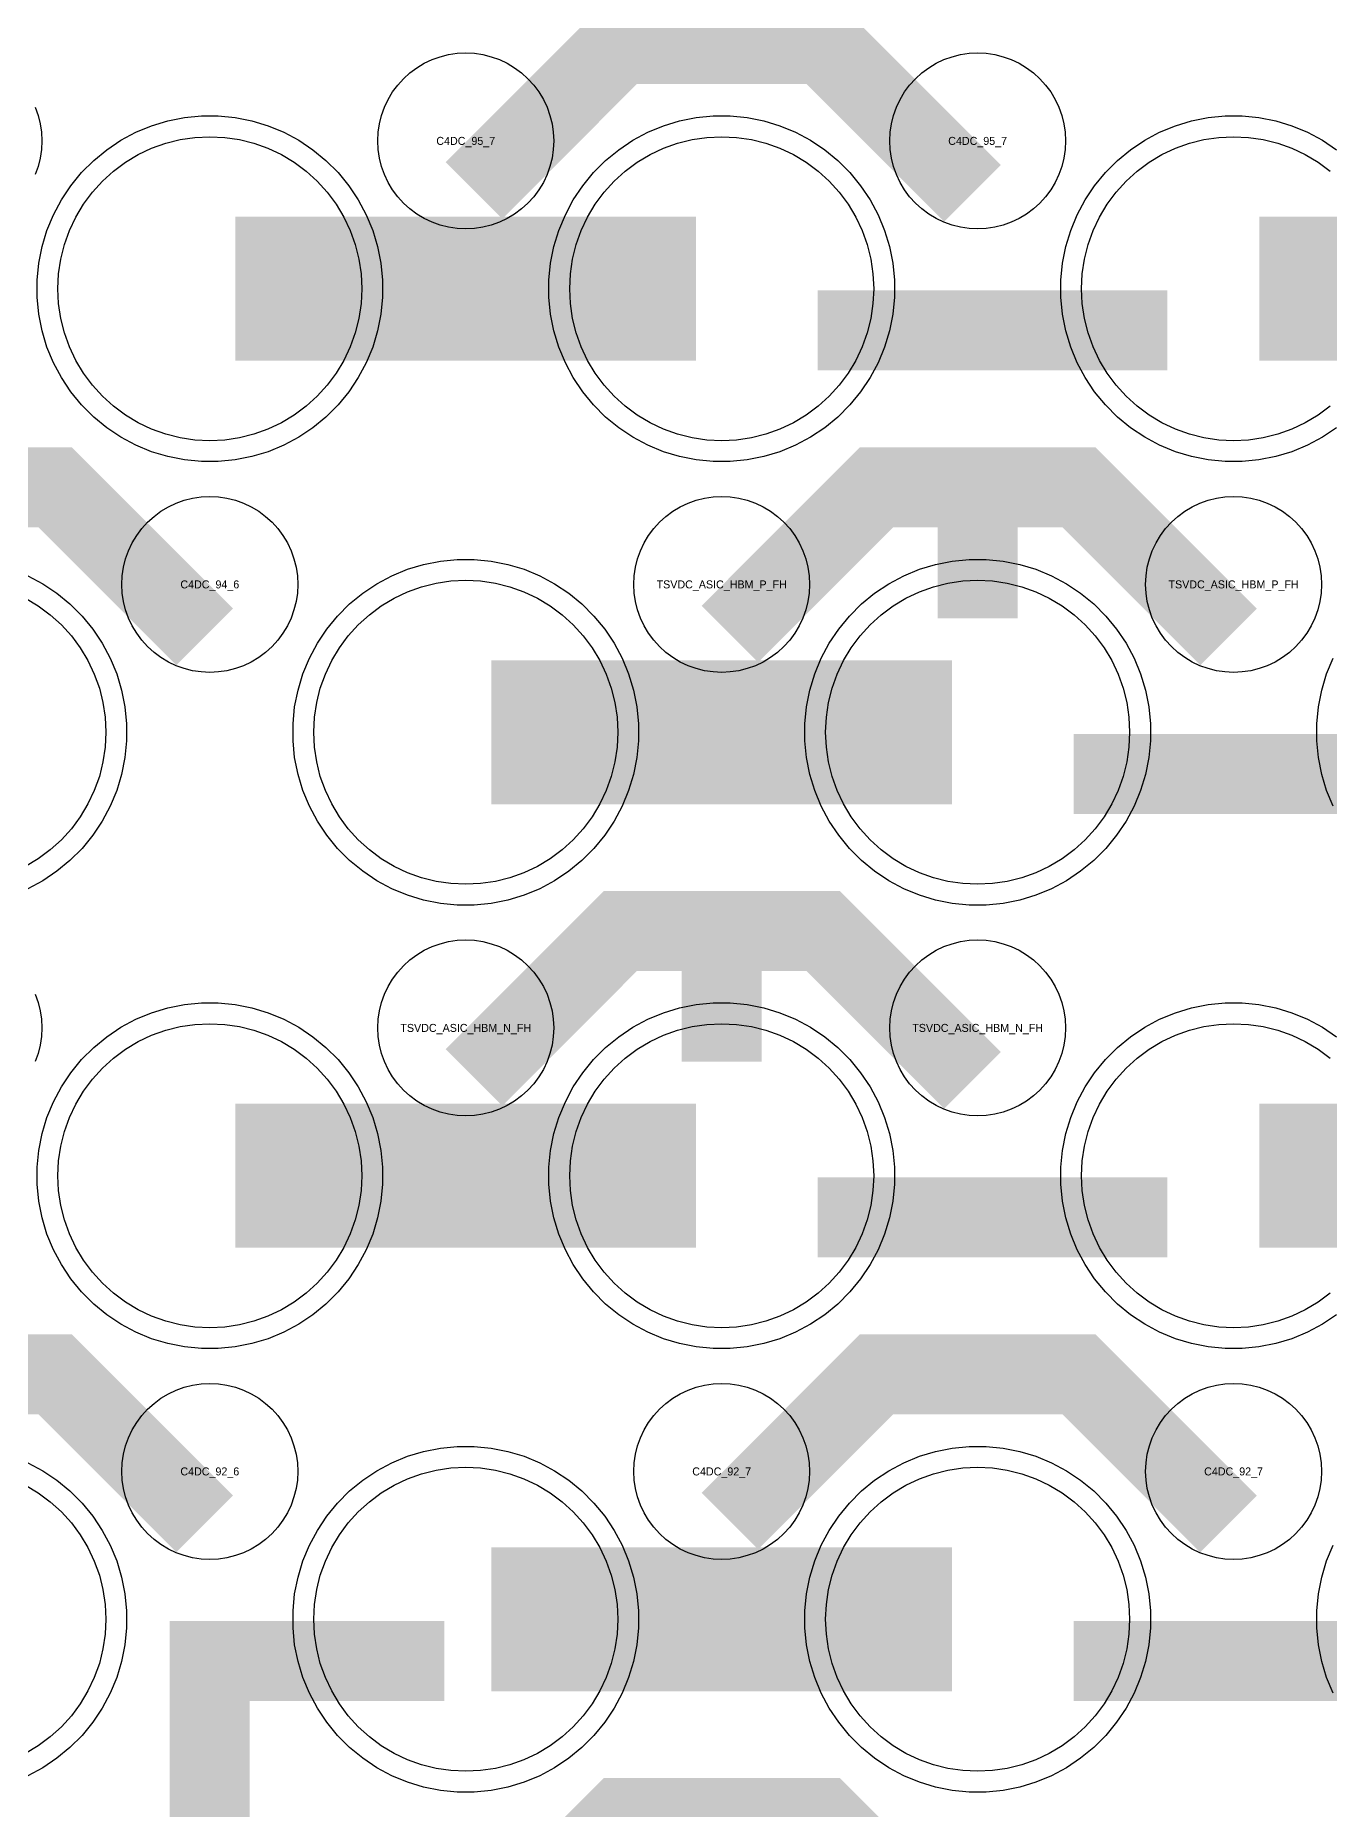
# Model space of a CAD drawing. Extents: x -11880 to 11880, y -14992 to 14992.
# Drawn here: x -9894 to -9490, y -2151 to -1597 of the extents above; entities that cross this region are included whole.
import ezdxf
from ezdxf.enums import TextEntityAlignment as Align

# ---------------------------------------------------------------- set-up
doc = ezdxf.new("R2010")
doc.units = 0
doc.header["$MEASUREMENT"] = 0
for name, color, linetype in [('GDS_775_DT_237', 138, 'CONTINUOUS'), ('RDL1_FS', 34, 'CONTINUOUS'), ('RDL_BS', 160, 'CONTINUOUS')]:
    doc.layers.add(name, color=color, linetype=linetype)

msp = doc.modelspace()

# ---------------------------------------------------------------- linework, layer by layer
at = {"layer": 'RDL1_FS'}
for points in [[(-9840, -1723.489), (-9844.657, -1723.26), (-9849.268, -1722.576), (-9853.791, -1721.444), (-9858.181, -1719.872), (-9862.395, -1717.88), (-9866.395, -1715.482), (-9870.14, -1712.704), (-9873.594, -1709.574), (-9876.724, -1706.12), (-9879.502, -1702.375), (-9881.9, -1698.375), (-9883.892, -1694.161), (-9885.464, -1689.771), (-9886.596, -1685.248), (-9887.28, -1680.637), (-9887.509, -1675.98), (-9887.28, -1671.323), (-9886.596, -1666.712), (-9885.464, -1662.189), (-9883.892, -1657.799), (-9881.9, -1653.585), (-9879.502, -1649.585), (-9876.724, -1645.84), (-9873.594, -1642.386), (-9870.14, -1639.256), (-9866.395, -1636.478), (-9862.395, -1634.08), (-9858.181, -1632.088), (-9853.791, -1630.516), (-9849.268, -1629.384), (-9844.657, -1628.7), (-9840, -1628.471), (-9835.343, -1628.7), (-9830.732, -1629.384), (-9826.209, -1630.516), (-9821.819, -1632.088), (-9817.605, -1634.08), (-9813.605, -1636.478), (-9809.86, -1639.256), (-9806.406, -1642.386), (-9803.276, -1645.84), (-9800.498, -1649.585), (-9798.1, -1653.585), (-9796.108, -1657.799), (-9794.536, -1662.189), (-9793.404, -1666.712), (-9792.72, -1671.323), (-9792.491, -1675.98), (-9792.72, -1680.637), (-9793.404, -1685.248), (-9794.536, -1689.771), (-9796.108, -1694.161), (-9798.1, -1698.375), (-9800.498, -1702.375), (-9803.276, -1706.12), (-9806.406, -1709.574), (-9809.86, -1712.704), (-9813.605, -1715.482), (-9817.605, -1717.88), (-9821.819, -1719.872), (-9826.209, -1721.444), (-9830.732, -1722.576), (-9835.343, -1723.26)], [(-9680, -1723.489), (-9684.657, -1723.26), (-9689.268, -1722.576), (-9693.791, -1721.444), (-9698.181, -1719.872), (-9702.395, -1717.88), (-9706.395, -1715.482), (-9710.14, -1712.704), (-9713.594, -1709.574), (-9716.724, -1706.12), (-9719.502, -1702.375), (-9721.9, -1698.375), (-9723.892, -1694.161), (-9725.464, -1689.771), (-9726.596, -1685.248), (-9727.28, -1680.637), (-9727.509, -1675.98), (-9727.28, -1671.323), (-9726.596, -1666.712), (-9725.464, -1662.189), (-9723.892, -1657.799), (-9721.9, -1653.585), (-9719.502, -1649.585), (-9716.724, -1645.84), (-9713.594, -1642.386), (-9710.14, -1639.256), (-9706.395, -1636.478), (-9702.395, -1634.08), (-9698.181, -1632.088), (-9693.791, -1630.516), (-9689.268, -1629.384), (-9684.657, -1628.7), (-9680, -1628.471), (-9675.343, -1628.7), (-9670.732, -1629.384), (-9666.209, -1630.516), (-9661.819, -1632.088), (-9657.605, -1634.08), (-9653.605, -1636.478), (-9649.86, -1639.256), (-9646.406, -1642.386), (-9643.276, -1645.84), (-9640.498, -1649.585), (-9638.1, -1653.585), (-9636.108, -1657.799), (-9634.536, -1662.189), (-9633.404, -1666.712), (-9632.72, -1671.323), (-9632.491, -1675.98), (-9632.72, -1680.637), (-9633.404, -1685.248), (-9634.536, -1689.771), (-9636.108, -1694.161), (-9638.1, -1698.375), (-9640.498, -1702.375), (-9643.276, -1706.12), (-9646.406, -1709.574), (-9649.86, -1712.704), (-9653.605, -1715.482), (-9657.605, -1717.88), (-9661.819, -1719.872), (-9666.209, -1721.444), (-9670.732, -1722.576), (-9675.343, -1723.26)], [(-9840, -2000.614), (-9844.657, -2000.385), (-9849.268, -1999.701), (-9853.791, -1998.569), (-9858.181, -1996.997), (-9862.395, -1995.005), (-9866.395, -1992.607), (-9870.14, -1989.829), (-9873.594, -1986.699), (-9876.724, -1983.245), (-9879.502, -1979.5), (-9881.9, -1975.5), (-9883.892, -1971.286), (-9885.464, -1966.896), (-9886.596, -1962.373), (-9887.28, -1957.762), (-9887.509, -1953.105), (-9887.28, -1948.448), (-9886.596, -1943.837), (-9885.464, -1939.314), (-9883.892, -1934.924), (-9881.9, -1930.71), (-9879.502, -1926.71), (-9876.724, -1922.965), (-9873.594, -1919.511), (-9870.14, -1916.381), (-9866.395, -1913.603), (-9862.395, -1911.205), (-9858.181, -1909.213), (-9853.791, -1907.641), (-9849.268, -1906.509), (-9844.657, -1905.825), (-9840, -1905.596), (-9835.343, -1905.825), (-9830.732, -1906.509), (-9826.209, -1907.641), (-9821.819, -1909.213), (-9817.605, -1911.205), (-9813.605, -1913.603), (-9809.86, -1916.381), (-9806.406, -1919.511), (-9803.276, -1922.965), (-9800.498, -1926.71), (-9798.1, -1930.71), (-9796.108, -1934.924), (-9794.536, -1939.314), (-9793.404, -1943.837), (-9792.72, -1948.448), (-9792.491, -1953.105), (-9792.72, -1957.762), (-9793.404, -1962.373), (-9794.536, -1966.896), (-9796.108, -1971.286), (-9798.1, -1975.5), (-9800.498, -1979.5), (-9803.276, -1983.245), (-9806.406, -1986.699), (-9809.86, -1989.829), (-9813.605, -1992.607), (-9817.605, -1995.005), (-9821.819, -1996.997), (-9826.209, -1998.569), (-9830.732, -1999.701), (-9835.343, -2000.385)], [(-9680, -2000.614), (-9684.657, -2000.385), (-9689.268, -1999.701), (-9693.791, -1998.569), (-9698.181, -1996.997), (-9702.395, -1995.005), (-9706.395, -1992.607), (-9710.14, -1989.829), (-9713.594, -1986.699), (-9716.724, -1983.245), (-9719.502, -1979.5), (-9721.9, -1975.5), (-9723.892, -1971.286), (-9725.464, -1966.896), (-9726.596, -1962.373), (-9727.28, -1957.762), (-9727.509, -1953.105), (-9727.28, -1948.448), (-9726.596, -1943.837), (-9725.464, -1939.314), (-9723.892, -1934.924), (-9721.9, -1930.71), (-9719.502, -1926.71), (-9716.724, -1922.965), (-9713.594, -1919.511), (-9710.14, -1916.381), (-9706.395, -1913.603), (-9702.395, -1911.205), (-9698.181, -1909.213), (-9693.791, -1907.641), (-9689.268, -1906.509), (-9684.657, -1905.825), (-9680, -1905.596), (-9675.343, -1905.825), (-9670.732, -1906.509), (-9666.209, -1907.641), (-9661.819, -1909.213), (-9657.605, -1911.205), (-9653.605, -1913.603), (-9649.86, -1916.381), (-9646.406, -1919.511), (-9643.276, -1922.965), (-9640.498, -1926.71), (-9638.1, -1930.71), (-9636.108, -1934.924), (-9634.536, -1939.314), (-9633.404, -1943.837), (-9632.72, -1948.448), (-9632.491, -1953.105), (-9632.72, -1957.762), (-9633.404, -1962.373), (-9634.536, -1966.896), (-9636.108, -1971.286), (-9638.1, -1975.5), (-9640.498, -1979.5), (-9643.276, -1983.245), (-9646.406, -1986.699), (-9649.86, -1989.829), (-9653.605, -1992.607), (-9657.605, -1995.005), (-9661.819, -1996.997), (-9666.209, -1998.569), (-9670.732, -1999.701), (-9675.343, -2000.385)], [(-9760, -2139.179), (-9764.657, -2138.95), (-9769.268, -2138.266), (-9773.791, -2137.134), (-9778.181, -2135.562), (-9782.395, -2133.57), (-9786.395, -2131.172), (-9790.14, -2128.394), (-9793.594, -2125.264), (-9796.724, -2121.81), (-9799.502, -2118.065), (-9801.9, -2114.065), (-9803.892, -2109.851), (-9805.464, -2105.461), (-9806.596, -2100.938), (-9807.28, -2096.327), (-9807.509, -2091.67), (-9807.28, -2087.013), (-9806.596, -2082.402), (-9805.464, -2077.879), (-9803.892, -2073.489), (-9801.9, -2069.275), (-9799.502, -2065.275), (-9796.724, -2061.53), (-9793.594, -2058.076), (-9790.14, -2054.946), (-9786.395, -2052.168), (-9782.395, -2049.77), (-9778.181, -2047.778), (-9773.791, -2046.206), (-9769.268, -2045.074), (-9764.657, -2044.39), (-9760, -2044.161), (-9755.343, -2044.39), (-9750.732, -2045.074), (-9746.209, -2046.206), (-9741.819, -2047.778), (-9737.605, -2049.77), (-9733.605, -2052.168), (-9729.86, -2054.946), (-9726.406, -2058.076), (-9723.276, -2061.53), (-9720.498, -2065.275), (-9718.1, -2069.275), (-9716.108, -2073.489), (-9714.536, -2077.879), (-9713.404, -2082.402), (-9712.72, -2087.013), (-9712.491, -2091.67), (-9712.72, -2096.327), (-9713.404, -2100.938), (-9714.536, -2105.461), (-9716.108, -2109.851), (-9718.1, -2114.065), (-9720.498, -2118.065), (-9723.276, -2121.81), (-9726.406, -2125.264), (-9729.86, -2128.394), (-9733.605, -2131.172), (-9737.605, -2133.57), (-9741.819, -2135.562), (-9746.209, -2137.134), (-9750.732, -2138.266), (-9755.343, -2138.95)], [(-9600, -2139.179), (-9604.657, -2138.95), (-9609.268, -2138.266), (-9613.791, -2137.134), (-9618.181, -2135.562), (-9622.395, -2133.57), (-9626.395, -2131.172), (-9630.14, -2128.394), (-9633.594, -2125.264), (-9636.724, -2121.81), (-9639.502, -2118.065), (-9641.9, -2114.065), (-9643.892, -2109.851), (-9645.464, -2105.461), (-9646.596, -2100.938), (-9647.28, -2096.327), (-9647.509, -2091.67), (-9647.28, -2087.013), (-9646.596, -2082.402), (-9645.464, -2077.879), (-9643.892, -2073.489), (-9641.9, -2069.275), (-9639.502, -2065.275), (-9636.724, -2061.53), (-9633.594, -2058.076), (-9630.14, -2054.946), (-9626.395, -2052.168), (-9622.395, -2049.77), (-9618.181, -2047.778), (-9613.791, -2046.206), (-9609.268, -2045.074), (-9604.657, -2044.39), (-9600, -2044.161), (-9595.343, -2044.39), (-9590.732, -2045.074), (-9586.209, -2046.206), (-9581.819, -2047.778), (-9577.605, -2049.77), (-9573.605, -2052.168), (-9569.86, -2054.946), (-9566.406, -2058.076), (-9563.276, -2061.53), (-9560.498, -2065.275), (-9558.1, -2069.275), (-9556.108, -2073.489), (-9554.536, -2077.879), (-9553.404, -2082.402), (-9552.72, -2087.013), (-9552.491, -2091.67), (-9552.72, -2096.327), (-9553.404, -2100.938), (-9554.536, -2105.461), (-9556.108, -2109.851), (-9558.1, -2114.065), (-9560.498, -2118.065), (-9563.276, -2121.81), (-9566.406, -2125.264), (-9569.86, -2128.394), (-9573.605, -2131.172), (-9577.605, -2133.57), (-9581.819, -2135.562), (-9586.209, -2137.134), (-9590.732, -2138.266), (-9595.343, -2138.95)]]:
    msp.add_lwpolyline(points, close=True, dxfattribs=at)
for points in [[(-9489.86, -1712.704), (-9493.605, -1715.482), (-9497.605, -1717.88), (-9501.819, -1719.872), (-9506.209, -1721.444), (-9510.732, -1722.576), (-9515.343, -1723.26), (-9520, -1723.489), (-9524.657, -1723.26), (-9529.268, -1722.576), (-9533.791, -1721.444), (-9538.181, -1719.872), (-9542.395, -1717.88), (-9546.395, -1715.482), (-9550.14, -1712.704), (-9553.594, -1709.574), (-9556.724, -1706.12), (-9559.502, -1702.375), (-9561.9, -1698.375), (-9563.892, -1694.161), (-9565.464, -1689.771), (-9566.596, -1685.248), (-9567.28, -1680.637), (-9567.509, -1675.98), (-9567.28, -1671.323), (-9566.596, -1666.712), (-9565.464, -1662.189), (-9563.892, -1657.799), (-9561.9, -1653.585), (-9559.502, -1649.585), (-9556.724, -1645.84), (-9553.594, -1642.386), (-9550.14, -1639.256), (-9546.395, -1636.478), (-9542.395, -1634.08), (-9538.181, -1632.088), (-9533.791, -1630.516), (-9529.268, -1629.384), (-9524.657, -1628.7), (-9520, -1628.471), (-9515.343, -1628.7), (-9510.732, -1629.384), (-9506.209, -1630.516), (-9501.819, -1632.088), (-9497.605, -1634.08), (-9493.605, -1636.478), (-9489.86, -1639.256)], [(-9897.605, -1772.64), (-9893.605, -1775.038), (-9889.86, -1777.816), (-9886.406, -1780.946), (-9883.276, -1784.4), (-9880.498, -1788.145), (-9878.1, -1792.145), (-9876.108, -1796.359), (-9874.536, -1800.749), (-9873.404, -1805.272), (-9872.72, -1809.883), (-9872.491, -1814.54), (-9872.72, -1819.197), (-9873.404, -1823.808), (-9874.536, -1828.331), (-9876.108, -1832.721), (-9878.1, -1836.935), (-9880.498, -1840.935), (-9883.276, -1844.68), (-9886.406, -1848.134), (-9889.86, -1851.264), (-9893.605, -1854.042), (-9897.605, -1856.44)], [(-9489.86, -1989.829), (-9493.605, -1992.607), (-9497.605, -1995.005), (-9501.819, -1996.997), (-9506.209, -1998.569), (-9510.732, -1999.701), (-9515.343, -2000.385), (-9520, -2000.614), (-9524.657, -2000.385), (-9529.268, -1999.701), (-9533.791, -1998.569), (-9538.181, -1996.997), (-9542.395, -1995.005), (-9546.395, -1992.607), (-9550.14, -1989.829), (-9553.594, -1986.699), (-9556.724, -1983.245), (-9559.502, -1979.5), (-9561.9, -1975.5), (-9563.892, -1971.286), (-9565.464, -1966.896), (-9566.596, -1962.373), (-9567.28, -1957.762), (-9567.509, -1953.105), (-9567.28, -1948.448), (-9566.596, -1943.837), (-9565.464, -1939.314), (-9563.892, -1934.924), (-9561.9, -1930.71), (-9559.502, -1926.71), (-9556.724, -1922.965), (-9553.594, -1919.511), (-9550.14, -1916.381), (-9546.395, -1913.603), (-9542.395, -1911.205), (-9538.181, -1909.213), (-9533.791, -1907.641), (-9529.268, -1906.509), (-9524.657, -1905.825), (-9520, -1905.596), (-9515.343, -1905.825), (-9510.732, -1906.509), (-9506.209, -1907.641), (-9501.819, -1909.213), (-9497.605, -1911.205), (-9493.605, -1913.603), (-9489.86, -1916.381)], [(-9897.605, -2049.77), (-9893.605, -2052.168), (-9889.86, -2054.946), (-9886.406, -2058.076), (-9883.276, -2061.53), (-9880.498, -2065.275), (-9878.1, -2069.275), (-9876.108, -2073.489), (-9874.536, -2077.879), (-9873.404, -2082.402), (-9872.72, -2087.013), (-9872.491, -2091.67), (-9872.72, -2096.327), (-9873.404, -2100.938), (-9874.536, -2105.461), (-9876.108, -2109.851), (-9878.1, -2114.065), (-9880.498, -2118.065), (-9883.276, -2121.81), (-9886.406, -2125.264), (-9889.86, -2128.394), (-9893.605, -2131.172), (-9897.605, -2133.57)]]:
    msp.add_lwpolyline(points, dxfattribs=at)
for points in [[(-9831.998, -1675.98, 45, 45, 0), (-9759.998, -1675.98, 45, 45, 0)], [(-9759.998, -1675.98, 45, 45, 0), (-9687.998, -1675.98, 45, 45, 0)], [(-9511.998, -1675.98, 45, 45, 0), (-9439.998, -1675.98, 45, 45, 0)], [(-9831.998, -1953.105, 45, 45, 0), (-9759.998, -1953.105, 45, 45, 0)], [(-9759.998, -1953.105, 45, 45, 0), (-9687.998, -1953.105, 45, 45, 0)], [(-9511.998, -1953.105, 45, 45, 0), (-9439.998, -1953.105, 45, 45, 0)], [(-9751.998, -2091.67, 45, 45, 0), (-9679.998, -2091.67, 45, 45, 0)], [(-9679.998, -2091.67, 45, 45, 0), (-9607.998, -2091.67, 45, 45, 0)]]:
    msp.add_lwpolyline(points, format="xyseb", dxfattribs=at)
at = {"layer": 'RDL1_FS', "color": 11, "true_color": 0xf27172}
for points in [[(-9760, -1862.049), (-9764.657, -1861.82), (-9769.268, -1861.136), (-9773.791, -1860.004), (-9778.181, -1858.432), (-9782.395, -1856.44), (-9786.395, -1854.042), (-9790.14, -1851.264), (-9793.594, -1848.134), (-9796.724, -1844.68), (-9799.502, -1840.935), (-9801.9, -1836.935), (-9803.892, -1832.721), (-9805.464, -1828.331), (-9806.596, -1823.808), (-9807.28, -1819.197), (-9807.509, -1814.54), (-9807.28, -1809.883), (-9806.596, -1805.272), (-9805.464, -1800.749), (-9803.892, -1796.359), (-9801.9, -1792.145), (-9799.502, -1788.145), (-9796.724, -1784.4), (-9793.594, -1780.946), (-9790.14, -1777.816), (-9786.395, -1775.038), (-9782.395, -1772.64), (-9778.181, -1770.648), (-9773.791, -1769.076), (-9769.268, -1767.944), (-9764.657, -1767.26), (-9760, -1767.031), (-9755.343, -1767.26), (-9750.732, -1767.944), (-9746.209, -1769.076), (-9741.819, -1770.648), (-9737.605, -1772.64), (-9733.605, -1775.038), (-9729.86, -1777.816), (-9726.406, -1780.946), (-9723.276, -1784.4), (-9720.498, -1788.145), (-9718.1, -1792.145), (-9716.108, -1796.359), (-9714.536, -1800.749), (-9713.404, -1805.272), (-9712.72, -1809.883), (-9712.491, -1814.54), (-9712.72, -1819.197), (-9713.404, -1823.808), (-9714.536, -1828.331), (-9716.108, -1832.721), (-9718.1, -1836.935), (-9720.498, -1840.935), (-9723.276, -1844.68), (-9726.406, -1848.134), (-9729.86, -1851.264), (-9733.605, -1854.042), (-9737.605, -1856.44), (-9741.819, -1858.432), (-9746.209, -1860.004), (-9750.732, -1861.136), (-9755.343, -1861.82)], [(-9600, -1862.049), (-9604.657, -1861.82), (-9609.268, -1861.136), (-9613.791, -1860.004), (-9618.181, -1858.432), (-9622.395, -1856.44), (-9626.395, -1854.042), (-9630.14, -1851.264), (-9633.594, -1848.134), (-9636.724, -1844.68), (-9639.502, -1840.935), (-9641.9, -1836.935), (-9643.892, -1832.721), (-9645.464, -1828.331), (-9646.596, -1823.808), (-9647.28, -1819.197), (-9647.509, -1814.54), (-9647.28, -1809.883), (-9646.596, -1805.272), (-9645.464, -1800.749), (-9643.892, -1796.359), (-9641.9, -1792.145), (-9639.502, -1788.145), (-9636.724, -1784.4), (-9633.594, -1780.946), (-9630.14, -1777.816), (-9626.395, -1775.038), (-9622.395, -1772.64), (-9618.181, -1770.648), (-9613.791, -1769.076), (-9609.268, -1767.944), (-9604.657, -1767.26), (-9600, -1767.031), (-9595.343, -1767.26), (-9590.732, -1767.944), (-9586.209, -1769.076), (-9581.819, -1770.648), (-9577.605, -1772.64), (-9573.605, -1775.038), (-9569.86, -1777.816), (-9566.406, -1780.946), (-9563.276, -1784.4), (-9560.498, -1788.145), (-9558.1, -1792.145), (-9556.108, -1796.359), (-9554.536, -1800.749), (-9553.404, -1805.272), (-9552.72, -1809.883), (-9552.491, -1814.54), (-9552.72, -1819.197), (-9553.404, -1823.808), (-9554.536, -1828.331), (-9556.108, -1832.721), (-9558.1, -1836.935), (-9560.498, -1840.935), (-9563.276, -1844.68), (-9566.406, -1848.134), (-9569.86, -1851.264), (-9573.605, -1854.042), (-9577.605, -1856.44), (-9581.819, -1858.432), (-9586.209, -1860.004), (-9590.732, -1861.136), (-9595.343, -1861.82)]]:
    msp.add_lwpolyline(points, close=True, dxfattribs=at)
for points in [[(-9751.998, -1814.54, 45, 45, 0), (-9679.998, -1814.54, 45, 45, 0)], [(-9679.998, -1814.54, 45, 45, 0), (-9607.998, -1814.54, 45, 45, 0)]]:
    msp.add_lwpolyline(points, format="xyseb", dxfattribs=at)
at = {"layer": 'RDL_BS'}
for points in [[(-9757.438, -1645.294, 25, 25, 0), (-9711.623, -1599.479, 25, 25, 0), (-9678.07, -1599.479, 25, 25, 0)], [(-9601.599, -1646.193, 25, 25, 0), (-9648.313, -1599.479, 25, 25, 0), (-9678.071, -1599.479, 25, 25, 0)], [(-9649.984, -1688.993, 25, 25, 0), (-9540.719, -1688.993, 25, 25, 0)], [(-9600, -1752, 25, 25, 0), (-9600, -1725.539, 25, 25, 0)], [(-9841.599, -1784.753, 25, 25, 0), (-9888.313, -1738.039, 25, 25, 0), (-9918.071, -1738.039, 25, 25, 0)], [(-9680, -1890.565, 25, 25, 0), (-9680, -1864.104, 25, 25, 0)], [(-9680, -1872.286, 25, 25, 0), (-9680, -1917.494, 25, 25, 0)], [(-9757.438, -1922.419, 25, 25, 0), (-9711.623, -1876.604, 25, 25, 0), (-9678.07, -1876.604, 25, 25, 0)], [(-9601.599, -1923.318, 25, 25, 0), (-9648.313, -1876.604, 25, 25, 0), (-9678.071, -1876.604, 25, 25, 0)], [(-9649.984, -1966.118, 25, 25, 0), (-9540.719, -1966.118, 25, 25, 0)], [(-9841.599, -2061.883, 25, 25, 0), (-9888.313, -2015.169, 25, 25, 0), (-9918.071, -2015.169, 25, 25, 0)], [(-9677.438, -2060.984, 25, 25, 0), (-9631.623, -2015.169, 25, 25, 0), (-9598.07, -2015.169, 25, 25, 0)], [(-9521.599, -2061.883, 25, 25, 0), (-9568.313, -2015.169, 25, 25, 0), (-9598.071, -2015.169, 25, 25, 0)], [(-9840, -2198.96, 25, 25, 0), (-9840, -2092.183, 25, 25, 0)], [(-9852.5, -2104.683, 25, 25, 0), (-9766.667, -2104.683, 25, 25, 0)], [(-9569.984, -2104.683, 25, 25, 0), (-9460.719, -2104.683, 25, 25, 0)], [(-9757.438, -2199.549, 25, 25, 0), (-9711.623, -2153.734, 25, 25, 0), (-9678.07, -2153.734, 25, 25, 0)], [(-9601.599, -2200.448, 25, 25, 0), (-9648.313, -2153.734, 25, 25, 0), (-9678.071, -2153.734, 25, 25, 0)]]:
    msp.add_lwpolyline(points, format="xyseb", dxfattribs=at)
for points in [[(-9760, -1657.286), (-9762.693, -1657.154), (-9765.365, -1656.758), (-9767.984, -1656.101), (-9770.519, -1655.194), (-9772.956, -1654.042), (-9775.28, -1652.649), (-9777.443, -1651.046), (-9779.442, -1649.234), (-9781.254, -1647.235), (-9782.857, -1645.072), (-9784.25, -1642.748), (-9785.402, -1640.311), (-9786.309, -1637.776), (-9786.966, -1635.157), (-9787.362, -1632.485), (-9787.494, -1629.792), (-9787.362, -1627.099), (-9786.966, -1624.427), (-9786.309, -1621.808), (-9785.402, -1619.273), (-9784.25, -1616.836), (-9782.857, -1614.512), (-9781.254, -1612.349), (-9779.442, -1610.35), (-9777.443, -1608.538), (-9775.28, -1606.935), (-9772.956, -1605.542), (-9770.519, -1604.39), (-9767.984, -1603.483), (-9765.365, -1602.826), (-9762.693, -1602.43), (-9760, -1602.298), (-9757.307, -1602.43), (-9754.635, -1602.826), (-9752.016, -1603.483), (-9749.481, -1604.39), (-9747.044, -1605.542), (-9744.72, -1606.935), (-9742.557, -1608.538), (-9740.558, -1610.35), (-9738.746, -1612.349), (-9737.143, -1614.512), (-9735.75, -1616.836), (-9734.598, -1619.273), (-9733.691, -1621.808), (-9733.034, -1624.427), (-9732.638, -1627.099), (-9732.506, -1629.792), (-9732.638, -1632.485), (-9733.034, -1635.157), (-9733.691, -1637.776), (-9734.598, -1640.311), (-9735.75, -1642.748), (-9737.143, -1645.072), (-9738.746, -1647.235), (-9740.558, -1649.234), (-9742.557, -1651.046), (-9744.72, -1652.649), (-9747.044, -1654.042), (-9749.481, -1655.194), (-9752.016, -1656.101), (-9754.635, -1656.758), (-9757.307, -1657.154)], [(-9600, -1657.286), (-9602.693, -1657.154), (-9605.365, -1656.758), (-9607.984, -1656.101), (-9610.519, -1655.194), (-9612.956, -1654.042), (-9615.28, -1652.649), (-9617.443, -1651.046), (-9619.442, -1649.234), (-9621.254, -1647.235), (-9622.857, -1645.072), (-9624.25, -1642.748), (-9625.402, -1640.311), (-9626.309, -1637.776), (-9626.966, -1635.157), (-9627.362, -1632.485), (-9627.494, -1629.792), (-9627.362, -1627.099), (-9626.966, -1624.427), (-9626.309, -1621.808), (-9625.402, -1619.273), (-9624.25, -1616.836), (-9622.857, -1614.512), (-9621.254, -1612.349), (-9619.442, -1610.35), (-9617.443, -1608.538), (-9615.28, -1606.935), (-9612.956, -1605.542), (-9610.519, -1604.39), (-9607.984, -1603.483), (-9605.365, -1602.826), (-9602.693, -1602.43), (-9600, -1602.298), (-9597.307, -1602.43), (-9594.635, -1602.826), (-9592.016, -1603.483), (-9589.481, -1604.39), (-9587.044, -1605.542), (-9584.72, -1606.935), (-9582.557, -1608.538), (-9580.558, -1610.35), (-9578.746, -1612.349), (-9577.143, -1614.512), (-9575.75, -1616.836), (-9574.598, -1619.273), (-9573.691, -1621.808), (-9573.034, -1624.427), (-9572.638, -1627.099), (-9572.506, -1629.792), (-9572.638, -1632.485), (-9573.034, -1635.157), (-9573.691, -1637.776), (-9574.598, -1640.311), (-9575.75, -1642.748), (-9577.143, -1645.072), (-9578.746, -1647.235), (-9580.558, -1649.234), (-9582.557, -1651.046), (-9584.72, -1652.649), (-9587.044, -1654.042), (-9589.481, -1655.194), (-9592.016, -1656.101), (-9594.635, -1656.758), (-9597.307, -1657.154)], [(-9842.644, -1729.98), (-9847.938, -1729.463), (-9853.165, -1728.417), (-9858.205, -1726.886), (-9863.115, -1724.855), (-9867.777, -1722.363), (-9872.191, -1719.416), (-9876.292, -1716.054), (-9880.074, -1712.272), (-9883.436, -1708.171), (-9886.383, -1703.757), (-9888.875, -1699.095), (-9890.906, -1694.185), (-9892.437, -1689.145), (-9893.483, -1683.918), (-9894, -1678.624), (-9894, -1673.336), (-9893.483, -1668.042), (-9892.437, -1662.815), (-9890.906, -1657.775), (-9888.875, -1652.865), (-9886.383, -1648.203), (-9883.436, -1643.789), (-9880.074, -1639.688), (-9876.292, -1635.906), (-9872.191, -1632.544), (-9867.777, -1629.597), (-9863.115, -1627.105), (-9858.205, -1625.074), (-9853.165, -1623.543), (-9847.938, -1622.497), (-9842.644, -1621.98), (-9837.356, -1621.98), (-9832.062, -1622.497), (-9826.835, -1623.543), (-9821.795, -1625.074), (-9816.885, -1627.105), (-9812.223, -1629.597), (-9807.809, -1632.544), (-9803.708, -1635.906), (-9799.926, -1639.688), (-9796.564, -1643.789), (-9793.617, -1648.203), (-9791.125, -1652.865), (-9789.094, -1657.775), (-9787.563, -1662.815), (-9786.517, -1668.042), (-9786, -1673.336), (-9786, -1678.624), (-9786.517, -1683.918), (-9787.563, -1689.145), (-9789.094, -1694.185), (-9791.125, -1699.095), (-9793.617, -1703.757), (-9796.564, -1708.171), (-9799.926, -1712.272), (-9803.708, -1716.054), (-9807.809, -1719.416), (-9812.223, -1722.363), (-9816.885, -1724.855), (-9821.795, -1726.886), (-9826.835, -1728.417), (-9832.062, -1729.463), (-9837.356, -1729.98)], [(-9682.644, -1729.98), (-9687.938, -1729.463), (-9693.165, -1728.417), (-9698.205, -1726.886), (-9703.115, -1724.855), (-9707.777, -1722.363), (-9712.191, -1719.416), (-9716.292, -1716.054), (-9720.074, -1712.272), (-9723.436, -1708.171), (-9726.383, -1703.757), (-9728.875, -1699.095), (-9730.906, -1694.185), (-9732.437, -1689.145), (-9733.483, -1683.918), (-9734, -1678.624), (-9734, -1673.336), (-9733.483, -1668.042), (-9732.437, -1662.815), (-9730.906, -1657.775), (-9728.875, -1652.865), (-9726.383, -1648.203), (-9723.436, -1643.789), (-9720.074, -1639.688), (-9716.292, -1635.906), (-9712.191, -1632.544), (-9707.777, -1629.597), (-9703.115, -1627.105), (-9698.205, -1625.074), (-9693.165, -1623.543), (-9687.938, -1622.497), (-9682.644, -1621.98), (-9677.356, -1621.98), (-9672.062, -1622.497), (-9666.835, -1623.543), (-9661.795, -1625.074), (-9656.885, -1627.105), (-9652.223, -1629.597), (-9647.809, -1632.544), (-9643.708, -1635.906), (-9639.926, -1639.688), (-9636.564, -1643.789), (-9633.617, -1648.203), (-9631.125, -1652.865), (-9629.094, -1657.775), (-9627.563, -1662.815), (-9626.517, -1668.042), (-9626, -1673.336), (-9626, -1678.624), (-9626.517, -1683.918), (-9627.563, -1689.145), (-9629.094, -1694.185), (-9631.125, -1699.095), (-9633.617, -1703.757), (-9636.564, -1708.171), (-9639.926, -1712.272), (-9643.708, -1716.054), (-9647.809, -1719.416), (-9652.223, -1722.363), (-9656.885, -1724.855), (-9661.795, -1726.886), (-9666.835, -1728.417), (-9672.062, -1729.463), (-9677.356, -1729.98)], [(-9840, -1795.846), (-9842.693, -1795.714), (-9845.365, -1795.318), (-9847.984, -1794.661), (-9850.519, -1793.754), (-9852.956, -1792.602), (-9855.28, -1791.209), (-9857.443, -1789.606), (-9859.442, -1787.794), (-9861.254, -1785.795), (-9862.857, -1783.632), (-9864.25, -1781.308), (-9865.402, -1778.871), (-9866.309, -1776.336), (-9866.966, -1773.717), (-9867.362, -1771.045), (-9867.494, -1768.352), (-9867.362, -1765.659), (-9866.966, -1762.987), (-9866.309, -1760.368), (-9865.402, -1757.833), (-9864.25, -1755.396), (-9862.857, -1753.072), (-9861.254, -1750.909), (-9859.442, -1748.91), (-9857.443, -1747.098), (-9855.28, -1745.495), (-9852.956, -1744.102), (-9850.519, -1742.95), (-9847.984, -1742.043), (-9845.365, -1741.386), (-9842.693, -1740.99), (-9840, -1740.858), (-9837.307, -1740.99), (-9834.635, -1741.386), (-9832.016, -1742.043), (-9829.481, -1742.95), (-9827.044, -1744.102), (-9824.72, -1745.495), (-9822.557, -1747.098), (-9820.558, -1748.91), (-9818.746, -1750.909), (-9817.143, -1753.072), (-9815.75, -1755.396), (-9814.598, -1757.833), (-9813.691, -1760.368), (-9813.034, -1762.987), (-9812.638, -1765.659), (-9812.506, -1768.352), (-9812.638, -1771.045), (-9813.034, -1773.717), (-9813.691, -1776.336), (-9814.598, -1778.871), (-9815.75, -1781.308), (-9817.143, -1783.632), (-9818.746, -1785.795), (-9820.558, -1787.794), (-9822.557, -1789.606), (-9824.72, -1791.209), (-9827.044, -1792.602), (-9829.481, -1793.754), (-9832.016, -1794.661), (-9834.635, -1795.318), (-9837.307, -1795.714)], [(-9760, -1934.411), (-9762.693, -1934.279), (-9765.365, -1933.883), (-9767.984, -1933.226), (-9770.519, -1932.319), (-9772.956, -1931.167), (-9775.28, -1929.774), (-9777.443, -1928.171), (-9779.442, -1926.359), (-9781.254, -1924.36), (-9782.857, -1922.197), (-9784.25, -1919.873), (-9785.402, -1917.436), (-9786.309, -1914.901), (-9786.966, -1912.282), (-9787.362, -1909.61), (-9787.494, -1906.917), (-9787.362, -1904.224), (-9786.966, -1901.552), (-9786.309, -1898.933), (-9785.402, -1896.398), (-9784.25, -1893.961), (-9782.857, -1891.637), (-9781.254, -1889.474), (-9779.442, -1887.475), (-9777.443, -1885.663), (-9775.28, -1884.06), (-9772.956, -1882.667), (-9770.519, -1881.515), (-9767.984, -1880.608), (-9765.365, -1879.951), (-9762.693, -1879.555), (-9760, -1879.423), (-9757.307, -1879.555), (-9754.635, -1879.951), (-9752.016, -1880.608), (-9749.481, -1881.515), (-9747.044, -1882.667), (-9744.72, -1884.06), (-9742.557, -1885.663), (-9740.558, -1887.475), (-9738.746, -1889.474), (-9737.143, -1891.637), (-9735.75, -1893.961), (-9734.598, -1896.398), (-9733.691, -1898.933), (-9733.034, -1901.552), (-9732.638, -1904.224), (-9732.506, -1906.917), (-9732.638, -1909.61), (-9733.034, -1912.282), (-9733.691, -1914.901), (-9734.598, -1917.436), (-9735.75, -1919.873), (-9737.143, -1922.197), (-9738.746, -1924.36), (-9740.558, -1926.359), (-9742.557, -1928.171), (-9744.72, -1929.774), (-9747.044, -1931.167), (-9749.481, -1932.319), (-9752.016, -1933.226), (-9754.635, -1933.883), (-9757.307, -1934.279)], [(-9600, -1934.411), (-9602.693, -1934.279), (-9605.365, -1933.883), (-9607.984, -1933.226), (-9610.519, -1932.319), (-9612.956, -1931.167), (-9615.28, -1929.774), (-9617.443, -1928.171), (-9619.442, -1926.359), (-9621.254, -1924.36), (-9622.857, -1922.197), (-9624.25, -1919.873), (-9625.402, -1917.436), (-9626.309, -1914.901), (-9626.966, -1912.282), (-9627.362, -1909.61), (-9627.494, -1906.917), (-9627.362, -1904.224), (-9626.966, -1901.552), (-9626.309, -1898.933), (-9625.402, -1896.398), (-9624.25, -1893.961), (-9622.857, -1891.637), (-9621.254, -1889.474), (-9619.442, -1887.475), (-9617.443, -1885.663), (-9615.28, -1884.06), (-9612.956, -1882.667), (-9610.519, -1881.515), (-9607.984, -1880.608), (-9605.365, -1879.951), (-9602.693, -1879.555), (-9600, -1879.423), (-9597.307, -1879.555), (-9594.635, -1879.951), (-9592.016, -1880.608), (-9589.481, -1881.515), (-9587.044, -1882.667), (-9584.72, -1884.06), (-9582.557, -1885.663), (-9580.558, -1887.475), (-9578.746, -1889.474), (-9577.143, -1891.637), (-9575.75, -1893.961), (-9574.598, -1896.398), (-9573.691, -1898.933), (-9573.034, -1901.552), (-9572.638, -1904.224), (-9572.506, -1906.917), (-9572.638, -1909.61), (-9573.034, -1912.282), (-9573.691, -1914.901), (-9574.598, -1917.436), (-9575.75, -1919.873), (-9577.143, -1922.197), (-9578.746, -1924.36), (-9580.558, -1926.359), (-9582.557, -1928.171), (-9584.72, -1929.774), (-9587.044, -1931.167), (-9589.481, -1932.319), (-9592.016, -1933.226), (-9594.635, -1933.883), (-9597.307, -1934.279)], [(-9842.644, -2007.105), (-9847.938, -2006.588), (-9853.165, -2005.542), (-9858.205, -2004.011), (-9863.115, -2001.98), (-9867.777, -1999.488), (-9872.191, -1996.541), (-9876.292, -1993.179), (-9880.074, -1989.397), (-9883.436, -1985.296), (-9886.383, -1980.882), (-9888.875, -1976.22), (-9890.906, -1971.31), (-9892.437, -1966.27), (-9893.483, -1961.043), (-9894, -1955.749), (-9894, -1950.461), (-9893.483, -1945.167), (-9892.437, -1939.94), (-9890.906, -1934.9), (-9888.875, -1929.99), (-9886.383, -1925.328), (-9883.436, -1920.914), (-9880.074, -1916.813), (-9876.292, -1913.031), (-9872.191, -1909.669), (-9867.777, -1906.722), (-9863.115, -1904.23), (-9858.205, -1902.199), (-9853.165, -1900.668), (-9847.938, -1899.622), (-9842.644, -1899.105), (-9837.356, -1899.105), (-9832.062, -1899.622), (-9826.835, -1900.668), (-9821.795, -1902.199), (-9816.885, -1904.23), (-9812.223, -1906.722), (-9807.809, -1909.669), (-9803.708, -1913.031), (-9799.926, -1916.813), (-9796.564, -1920.914), (-9793.617, -1925.328), (-9791.125, -1929.99), (-9789.094, -1934.9), (-9787.563, -1939.94), (-9786.517, -1945.167), (-9786, -1950.461), (-9786, -1955.749), (-9786.517, -1961.043), (-9787.563, -1966.27), (-9789.094, -1971.31), (-9791.125, -1976.22), (-9793.617, -1980.882), (-9796.564, -1985.296), (-9799.926, -1989.397), (-9803.708, -1993.179), (-9807.809, -1996.541), (-9812.223, -1999.488), (-9816.885, -2001.98), (-9821.795, -2004.011), (-9826.835, -2005.542), (-9832.062, -2006.588), (-9837.356, -2007.105)], [(-9682.644, -2007.105), (-9687.938, -2006.588), (-9693.165, -2005.542), (-9698.205, -2004.011), (-9703.115, -2001.98), (-9707.777, -1999.488), (-9712.191, -1996.541), (-9716.292, -1993.179), (-9720.074, -1989.397), (-9723.436, -1985.296), (-9726.383, -1980.882), (-9728.875, -1976.22), (-9730.906, -1971.31), (-9732.437, -1966.27), (-9733.483, -1961.043), (-9734, -1955.749), (-9734, -1950.461), (-9733.483, -1945.167), (-9732.437, -1939.94), (-9730.906, -1934.9), (-9728.875, -1929.99), (-9726.383, -1925.328), (-9723.436, -1920.914), (-9720.074, -1916.813), (-9716.292, -1913.031), (-9712.191, -1909.669), (-9707.777, -1906.722), (-9703.115, -1904.23), (-9698.205, -1902.199), (-9693.165, -1900.668), (-9687.938, -1899.622), (-9682.644, -1899.105), (-9677.356, -1899.105), (-9672.062, -1899.622), (-9666.835, -1900.668), (-9661.795, -1902.199), (-9656.885, -1904.23), (-9652.223, -1906.722), (-9647.809, -1909.669), (-9643.708, -1913.031), (-9639.926, -1916.813), (-9636.564, -1920.914), (-9633.617, -1925.328), (-9631.125, -1929.99), (-9629.094, -1934.9), (-9627.563, -1939.94), (-9626.517, -1945.167), (-9626, -1950.461), (-9626, -1955.749), (-9626.517, -1961.043), (-9627.563, -1966.27), (-9629.094, -1971.31), (-9631.125, -1976.22), (-9633.617, -1980.882), (-9636.564, -1985.296), (-9639.926, -1989.397), (-9643.708, -1993.179), (-9647.809, -1996.541), (-9652.223, -1999.488), (-9656.885, -2001.98), (-9661.795, -2004.011), (-9666.835, -2005.542), (-9672.062, -2006.588), (-9677.356, -2007.105)], [(-9840, -2072.976), (-9842.693, -2072.844), (-9845.365, -2072.448), (-9847.984, -2071.791), (-9850.519, -2070.884), (-9852.956, -2069.732), (-9855.28, -2068.339), (-9857.443, -2066.736), (-9859.442, -2064.924), (-9861.254, -2062.925), (-9862.857, -2060.762), (-9864.25, -2058.438), (-9865.402, -2056.001), (-9866.309, -2053.466), (-9866.966, -2050.847), (-9867.362, -2048.175), (-9867.494, -2045.482), (-9867.362, -2042.789), (-9866.966, -2040.117), (-9866.309, -2037.498), (-9865.402, -2034.963), (-9864.25, -2032.526), (-9862.857, -2030.202), (-9861.254, -2028.039), (-9859.442, -2026.04), (-9857.443, -2024.228), (-9855.28, -2022.625), (-9852.956, -2021.232), (-9850.519, -2020.08), (-9847.984, -2019.173), (-9845.365, -2018.516), (-9842.693, -2018.12), (-9840, -2017.988), (-9837.307, -2018.12), (-9834.635, -2018.516), (-9832.016, -2019.173), (-9829.481, -2020.08), (-9827.044, -2021.232), (-9824.72, -2022.625), (-9822.557, -2024.228), (-9820.558, -2026.04), (-9818.746, -2028.039), (-9817.143, -2030.202), (-9815.75, -2032.526), (-9814.598, -2034.963), (-9813.691, -2037.498), (-9813.034, -2040.117), (-9812.638, -2042.789), (-9812.506, -2045.482), (-9812.638, -2048.175), (-9813.034, -2050.847), (-9813.691, -2053.466), (-9814.598, -2056.001), (-9815.75, -2058.438), (-9817.143, -2060.762), (-9818.746, -2062.925), (-9820.558, -2064.924), (-9822.557, -2066.736), (-9824.72, -2068.339), (-9827.044, -2069.732), (-9829.481, -2070.884), (-9832.016, -2071.791), (-9834.635, -2072.448), (-9837.307, -2072.844)], [(-9680, -2072.976), (-9682.693, -2072.844), (-9685.365, -2072.448), (-9687.984, -2071.791), (-9690.519, -2070.884), (-9692.956, -2069.732), (-9695.28, -2068.339), (-9697.443, -2066.736), (-9699.442, -2064.924), (-9701.254, -2062.925), (-9702.857, -2060.762), (-9704.25, -2058.438), (-9705.402, -2056.001), (-9706.309, -2053.466), (-9706.966, -2050.847), (-9707.362, -2048.175), (-9707.494, -2045.482), (-9707.362, -2042.789), (-9706.966, -2040.117), (-9706.309, -2037.498), (-9705.402, -2034.963), (-9704.25, -2032.526), (-9702.857, -2030.202), (-9701.254, -2028.039), (-9699.442, -2026.04), (-9697.443, -2024.228), (-9695.28, -2022.625), (-9692.956, -2021.232), (-9690.519, -2020.08), (-9687.984, -2019.173), (-9685.365, -2018.516), (-9682.693, -2018.12), (-9680, -2017.988), (-9677.307, -2018.12), (-9674.635, -2018.516), (-9672.016, -2019.173), (-9669.481, -2020.08), (-9667.044, -2021.232), (-9664.72, -2022.625), (-9662.557, -2024.228), (-9660.558, -2026.04), (-9658.746, -2028.039), (-9657.143, -2030.202), (-9655.75, -2032.526), (-9654.598, -2034.963), (-9653.691, -2037.498), (-9653.034, -2040.117), (-9652.638, -2042.789), (-9652.506, -2045.482), (-9652.638, -2048.175), (-9653.034, -2050.847), (-9653.691, -2053.466), (-9654.598, -2056.001), (-9655.75, -2058.438), (-9657.143, -2060.762), (-9658.746, -2062.925), (-9660.558, -2064.924), (-9662.557, -2066.736), (-9664.72, -2068.339), (-9667.044, -2069.732), (-9669.481, -2070.884), (-9672.016, -2071.791), (-9674.635, -2072.448), (-9677.307, -2072.844)], [(-9520, -2072.976), (-9522.693, -2072.844), (-9525.365, -2072.448), (-9527.984, -2071.791), (-9530.519, -2070.884), (-9532.956, -2069.732), (-9535.28, -2068.339), (-9537.443, -2066.736), (-9539.442, -2064.924), (-9541.254, -2062.925), (-9542.857, -2060.762), (-9544.25, -2058.438), (-9545.402, -2056.001), (-9546.309, -2053.466), (-9546.966, -2050.847), (-9547.362, -2048.175), (-9547.494, -2045.482), (-9547.362, -2042.789), (-9546.966, -2040.117), (-9546.309, -2037.498), (-9545.402, -2034.963), (-9544.25, -2032.526), (-9542.857, -2030.202), (-9541.254, -2028.039), (-9539.442, -2026.04), (-9537.443, -2024.228), (-9535.28, -2022.625), (-9532.956, -2021.232), (-9530.519, -2020.08), (-9527.984, -2019.173), (-9525.365, -2018.516), (-9522.693, -2018.12), (-9520, -2017.988), (-9517.307, -2018.12), (-9514.635, -2018.516), (-9512.016, -2019.173), (-9509.481, -2020.08), (-9507.044, -2021.232), (-9504.72, -2022.625), (-9502.557, -2024.228), (-9500.558, -2026.04), (-9498.746, -2028.039), (-9497.143, -2030.202), (-9495.75, -2032.526), (-9494.598, -2034.963), (-9493.691, -2037.498), (-9493.034, -2040.117), (-9492.638, -2042.789), (-9492.506, -2045.482), (-9492.638, -2048.175), (-9493.034, -2050.847), (-9493.691, -2053.466), (-9494.598, -2056.001), (-9495.75, -2058.438), (-9497.143, -2060.762), (-9498.746, -2062.925), (-9500.558, -2064.924), (-9502.557, -2066.736), (-9504.72, -2068.339), (-9507.044, -2069.732), (-9509.481, -2070.884), (-9512.016, -2071.791), (-9514.635, -2072.448), (-9517.307, -2072.844)], [(-9762.644, -2145.67), (-9767.938, -2145.153), (-9773.165, -2144.107), (-9778.205, -2142.576), (-9783.115, -2140.545), (-9787.777, -2138.053), (-9792.191, -2135.106), (-9796.292, -2131.744), (-9800.074, -2127.962), (-9803.436, -2123.861), (-9806.383, -2119.447), (-9808.875, -2114.785), (-9810.906, -2109.875), (-9812.437, -2104.835), (-9813.483, -2099.608), (-9814, -2094.314), (-9814, -2089.026), (-9813.483, -2083.732), (-9812.437, -2078.505), (-9810.906, -2073.465), (-9808.875, -2068.555), (-9806.383, -2063.893), (-9803.436, -2059.479), (-9800.074, -2055.378), (-9796.292, -2051.596), (-9792.191, -2048.234), (-9787.777, -2045.287), (-9783.115, -2042.795), (-9778.205, -2040.764), (-9773.165, -2039.233), (-9767.938, -2038.187), (-9762.644, -2037.67), (-9757.356, -2037.67), (-9752.062, -2038.187), (-9746.835, -2039.233), (-9741.795, -2040.764), (-9736.885, -2042.795), (-9732.223, -2045.287), (-9727.809, -2048.234), (-9723.708, -2051.596), (-9719.926, -2055.378), (-9716.564, -2059.479), (-9713.617, -2063.893), (-9711.125, -2068.555), (-9709.094, -2073.465), (-9707.563, -2078.505), (-9706.517, -2083.732), (-9706, -2089.026), (-9706, -2094.314), (-9706.517, -2099.608), (-9707.563, -2104.835), (-9709.094, -2109.875), (-9711.125, -2114.785), (-9713.617, -2119.447), (-9716.564, -2123.861), (-9719.926, -2127.962), (-9723.708, -2131.744), (-9727.809, -2135.106), (-9732.223, -2138.053), (-9736.885, -2140.545), (-9741.795, -2142.576), (-9746.835, -2144.107), (-9752.062, -2145.153), (-9757.356, -2145.67)], [(-9602.644, -2145.67), (-9607.938, -2145.153), (-9613.165, -2144.107), (-9618.205, -2142.576), (-9623.115, -2140.545), (-9627.777, -2138.053), (-9632.191, -2135.106), (-9636.292, -2131.744), (-9640.074, -2127.962), (-9643.436, -2123.861), (-9646.383, -2119.447), (-9648.875, -2114.785), (-9650.906, -2109.875), (-9652.437, -2104.835), (-9653.483, -2099.608), (-9654, -2094.314), (-9654, -2089.026), (-9653.483, -2083.732), (-9652.437, -2078.505), (-9650.906, -2073.465), (-9648.875, -2068.555), (-9646.383, -2063.893), (-9643.436, -2059.479), (-9640.074, -2055.378), (-9636.292, -2051.596), (-9632.191, -2048.234), (-9627.777, -2045.287), (-9623.115, -2042.795), (-9618.205, -2040.764), (-9613.165, -2039.233), (-9607.938, -2038.187), (-9602.644, -2037.67), (-9597.356, -2037.67), (-9592.062, -2038.187), (-9586.835, -2039.233), (-9581.795, -2040.764), (-9576.885, -2042.795), (-9572.223, -2045.287), (-9567.809, -2048.234), (-9563.708, -2051.596), (-9559.926, -2055.378), (-9556.564, -2059.479), (-9553.617, -2063.893), (-9551.125, -2068.555), (-9549.094, -2073.465), (-9547.563, -2078.505), (-9546.517, -2083.732), (-9546, -2089.026), (-9546, -2094.314), (-9546.517, -2099.608), (-9547.563, -2104.835), (-9549.094, -2109.875), (-9551.125, -2114.785), (-9553.617, -2119.447), (-9556.564, -2123.861), (-9559.926, -2127.962), (-9563.708, -2131.744), (-9567.809, -2135.106), (-9572.223, -2138.053), (-9576.885, -2140.545), (-9581.795, -2142.576), (-9586.835, -2144.107), (-9592.062, -2145.153), (-9597.356, -2145.67)]]:
    msp.add_lwpolyline(points, close=True, dxfattribs=at)
for points in [[(-9894.598, -1619.273), (-9893.691, -1621.808), (-9893.034, -1624.427), (-9892.638, -1627.099), (-9892.506, -1629.792), (-9892.638, -1632.485), (-9893.034, -1635.157), (-9893.691, -1637.776), (-9894.598, -1640.311)], [(-9487.809, -1719.416), (-9492.223, -1722.363), (-9496.885, -1724.855), (-9501.795, -1726.886), (-9506.835, -1728.417), (-9512.062, -1729.463), (-9517.356, -1729.98), (-9522.644, -1729.98), (-9527.938, -1729.463), (-9533.165, -1728.417), (-9538.205, -1726.886), (-9543.115, -1724.855), (-9547.777, -1722.363), (-9552.191, -1719.416), (-9556.292, -1716.054), (-9560.074, -1712.272), (-9563.436, -1708.171), (-9566.383, -1703.757), (-9568.875, -1699.095), (-9570.906, -1694.185), (-9572.437, -1689.145), (-9573.483, -1683.918), (-9574, -1678.624), (-9574, -1673.336), (-9573.483, -1668.042), (-9572.437, -1662.815), (-9570.906, -1657.775), (-9568.875, -1652.865), (-9566.383, -1648.203), (-9563.436, -1643.789), (-9560.074, -1639.688), (-9556.292, -1635.906), (-9552.191, -1632.544), (-9547.777, -1629.597), (-9543.115, -1627.105), (-9538.205, -1625.074), (-9533.165, -1623.543), (-9527.938, -1622.497), (-9522.644, -1621.98), (-9517.356, -1621.98), (-9512.062, -1622.497), (-9506.835, -1623.543), (-9501.795, -1625.074), (-9496.885, -1627.105), (-9492.223, -1629.597), (-9487.809, -1632.544)], [(-9896.885, -1765.665), (-9892.223, -1768.157), (-9887.809, -1771.104), (-9883.708, -1774.466), (-9879.926, -1778.248), (-9876.564, -1782.349), (-9873.617, -1786.763), (-9871.125, -1791.425), (-9869.094, -1796.335), (-9867.563, -1801.375), (-9866.517, -1806.602), (-9866, -1811.896), (-9866, -1817.184), (-9866.517, -1822.478), (-9867.563, -1827.705), (-9869.094, -1832.745), (-9871.125, -1837.655), (-9873.617, -1842.317), (-9876.564, -1846.731), (-9879.926, -1850.832), (-9883.708, -1854.614), (-9887.809, -1857.976), (-9892.223, -1860.923), (-9896.885, -1863.415)], [(-9894.598, -1896.398), (-9893.691, -1898.933), (-9893.034, -1901.552), (-9892.638, -1904.224), (-9892.506, -1906.917), (-9892.638, -1909.61), (-9893.034, -1912.282), (-9893.691, -1914.901), (-9894.598, -1917.436)], [(-9487.809, -1996.541), (-9492.223, -1999.488), (-9496.885, -2001.98), (-9501.795, -2004.011), (-9506.835, -2005.542), (-9512.062, -2006.588), (-9517.356, -2007.105), (-9522.644, -2007.105), (-9527.938, -2006.588), (-9533.165, -2005.542), (-9538.205, -2004.011), (-9543.115, -2001.98), (-9547.777, -1999.488), (-9552.191, -1996.541), (-9556.292, -1993.179), (-9560.074, -1989.397), (-9563.436, -1985.296), (-9566.383, -1980.882), (-9568.875, -1976.22), (-9570.906, -1971.31), (-9572.437, -1966.27), (-9573.483, -1961.043), (-9574, -1955.749), (-9574, -1950.461), (-9573.483, -1945.167), (-9572.437, -1939.94), (-9570.906, -1934.9), (-9568.875, -1929.99), (-9566.383, -1925.328), (-9563.436, -1920.914), (-9560.074, -1916.813), (-9556.292, -1913.031), (-9552.191, -1909.669), (-9547.777, -1906.722), (-9543.115, -1904.23), (-9538.205, -1902.199), (-9533.165, -1900.668), (-9527.938, -1899.622), (-9522.644, -1899.105), (-9517.356, -1899.105), (-9512.062, -1899.622), (-9506.835, -1900.668), (-9501.795, -1902.199), (-9496.885, -1904.23), (-9492.223, -1906.722), (-9487.809, -1909.669)], [(-9896.885, -2042.795), (-9892.223, -2045.287), (-9887.809, -2048.234), (-9883.708, -2051.596), (-9879.926, -2055.378), (-9876.564, -2059.479), (-9873.617, -2063.893), (-9871.125, -2068.555), (-9869.094, -2073.465), (-9867.563, -2078.505), (-9866.517, -2083.732), (-9866, -2089.026), (-9866, -2094.314), (-9866.517, -2099.608), (-9867.563, -2104.835), (-9869.094, -2109.875), (-9871.125, -2114.785), (-9873.617, -2119.447), (-9876.564, -2123.861), (-9879.926, -2127.962), (-9883.708, -2131.744), (-9887.809, -2135.106), (-9892.223, -2138.053), (-9896.885, -2140.545)], [(-9488.875, -2114.785), (-9490.906, -2109.875), (-9492.437, -2104.835), (-9493.483, -2099.608), (-9494, -2094.314), (-9494, -2089.026), (-9493.483, -2083.732), (-9492.437, -2078.505), (-9490.906, -2073.465), (-9488.875, -2068.555)]]:
    msp.add_lwpolyline(points, dxfattribs=at)
at = {"layer": 'RDL_BS', "color": 11, "true_color": 0xf27172}
for points in [[(-9600, -1733.721, 25, 25, 0), (-9600, -1778.929, 25, 25, 0)], [(-9677.438, -1783.854, 25, 25, 0), (-9631.623, -1738.039, 25, 25, 0), (-9598.07, -1738.039, 25, 25, 0)], [(-9521.599, -1784.753, 25, 25, 0), (-9568.313, -1738.039, 25, 25, 0), (-9598.071, -1738.039, 25, 25, 0)], [(-9569.984, -1827.553, 25, 25, 0), (-9460.719, -1827.553, 25, 25, 0)]]:
    msp.add_lwpolyline(points, format="xyseb", dxfattribs=at)
for points in [[(-9680, -1795.846), (-9682.693, -1795.714), (-9685.365, -1795.318), (-9687.984, -1794.661), (-9690.519, -1793.754), (-9692.956, -1792.602), (-9695.28, -1791.209), (-9697.443, -1789.606), (-9699.442, -1787.794), (-9701.254, -1785.795), (-9702.857, -1783.632), (-9704.25, -1781.308), (-9705.402, -1778.871), (-9706.309, -1776.336), (-9706.966, -1773.717), (-9707.362, -1771.045), (-9707.494, -1768.352), (-9707.362, -1765.659), (-9706.966, -1762.987), (-9706.309, -1760.368), (-9705.402, -1757.833), (-9704.25, -1755.396), (-9702.857, -1753.072), (-9701.254, -1750.909), (-9699.442, -1748.91), (-9697.443, -1747.098), (-9695.28, -1745.495), (-9692.956, -1744.102), (-9690.519, -1742.95), (-9687.984, -1742.043), (-9685.365, -1741.386), (-9682.693, -1740.99), (-9680, -1740.858), (-9677.307, -1740.99), (-9674.635, -1741.386), (-9672.016, -1742.043), (-9669.481, -1742.95), (-9667.044, -1744.102), (-9664.72, -1745.495), (-9662.557, -1747.098), (-9660.558, -1748.91), (-9658.746, -1750.909), (-9657.143, -1753.072), (-9655.75, -1755.396), (-9654.598, -1757.833), (-9653.691, -1760.368), (-9653.034, -1762.987), (-9652.638, -1765.659), (-9652.506, -1768.352), (-9652.638, -1771.045), (-9653.034, -1773.717), (-9653.691, -1776.336), (-9654.598, -1778.871), (-9655.75, -1781.308), (-9657.143, -1783.632), (-9658.746, -1785.795), (-9660.558, -1787.794), (-9662.557, -1789.606), (-9664.72, -1791.209), (-9667.044, -1792.602), (-9669.481, -1793.754), (-9672.016, -1794.661), (-9674.635, -1795.318), (-9677.307, -1795.714)], [(-9520, -1795.846), (-9522.693, -1795.714), (-9525.365, -1795.318), (-9527.984, -1794.661), (-9530.519, -1793.754), (-9532.956, -1792.602), (-9535.28, -1791.209), (-9537.443, -1789.606), (-9539.442, -1787.794), (-9541.254, -1785.795), (-9542.857, -1783.632), (-9544.25, -1781.308), (-9545.402, -1778.871), (-9546.309, -1776.336), (-9546.966, -1773.717), (-9547.362, -1771.045), (-9547.494, -1768.352), (-9547.362, -1765.659), (-9546.966, -1762.987), (-9546.309, -1760.368), (-9545.402, -1757.833), (-9544.25, -1755.396), (-9542.857, -1753.072), (-9541.254, -1750.909), (-9539.442, -1748.91), (-9537.443, -1747.098), (-9535.28, -1745.495), (-9532.956, -1744.102), (-9530.519, -1742.95), (-9527.984, -1742.043), (-9525.365, -1741.386), (-9522.693, -1740.99), (-9520, -1740.858), (-9517.307, -1740.99), (-9514.635, -1741.386), (-9512.016, -1742.043), (-9509.481, -1742.95), (-9507.044, -1744.102), (-9504.72, -1745.495), (-9502.557, -1747.098), (-9500.558, -1748.91), (-9498.746, -1750.909), (-9497.143, -1753.072), (-9495.75, -1755.396), (-9494.598, -1757.833), (-9493.691, -1760.368), (-9493.034, -1762.987), (-9492.638, -1765.659), (-9492.506, -1768.352), (-9492.638, -1771.045), (-9493.034, -1773.717), (-9493.691, -1776.336), (-9494.598, -1778.871), (-9495.75, -1781.308), (-9497.143, -1783.632), (-9498.746, -1785.795), (-9500.558, -1787.794), (-9502.557, -1789.606), (-9504.72, -1791.209), (-9507.044, -1792.602), (-9509.481, -1793.754), (-9512.016, -1794.661), (-9514.635, -1795.318), (-9517.307, -1795.714)], [(-9762.644, -1868.54), (-9767.938, -1868.023), (-9773.165, -1866.977), (-9778.205, -1865.446), (-9783.115, -1863.415), (-9787.777, -1860.923), (-9792.191, -1857.976), (-9796.292, -1854.614), (-9800.074, -1850.832), (-9803.436, -1846.731), (-9806.383, -1842.317), (-9808.875, -1837.655), (-9810.906, -1832.745), (-9812.437, -1827.705), (-9813.483, -1822.478), (-9814, -1817.184), (-9814, -1811.896), (-9813.483, -1806.602), (-9812.437, -1801.375), (-9810.906, -1796.335), (-9808.875, -1791.425), (-9806.383, -1786.763), (-9803.436, -1782.349), (-9800.074, -1778.248), (-9796.292, -1774.466), (-9792.191, -1771.104), (-9787.777, -1768.157), (-9783.115, -1765.665), (-9778.205, -1763.634), (-9773.165, -1762.103), (-9767.938, -1761.057), (-9762.644, -1760.54), (-9757.356, -1760.54), (-9752.062, -1761.057), (-9746.835, -1762.103), (-9741.795, -1763.634), (-9736.885, -1765.665), (-9732.223, -1768.157), (-9727.809, -1771.104), (-9723.708, -1774.466), (-9719.926, -1778.248), (-9716.564, -1782.349), (-9713.617, -1786.763), (-9711.125, -1791.425), (-9709.094, -1796.335), (-9707.563, -1801.375), (-9706.517, -1806.602), (-9706, -1811.896), (-9706, -1817.184), (-9706.517, -1822.478), (-9707.563, -1827.705), (-9709.094, -1832.745), (-9711.125, -1837.655), (-9713.617, -1842.317), (-9716.564, -1846.731), (-9719.926, -1850.832), (-9723.708, -1854.614), (-9727.809, -1857.976), (-9732.223, -1860.923), (-9736.885, -1863.415), (-9741.795, -1865.446), (-9746.835, -1866.977), (-9752.062, -1868.023), (-9757.356, -1868.54)], [(-9602.644, -1868.54), (-9607.938, -1868.023), (-9613.165, -1866.977), (-9618.205, -1865.446), (-9623.115, -1863.415), (-9627.777, -1860.923), (-9632.191, -1857.976), (-9636.292, -1854.614), (-9640.074, -1850.832), (-9643.436, -1846.731), (-9646.383, -1842.317), (-9648.875, -1837.655), (-9650.906, -1832.745), (-9652.437, -1827.705), (-9653.483, -1822.478), (-9654, -1817.184), (-9654, -1811.896), (-9653.483, -1806.602), (-9652.437, -1801.375), (-9650.906, -1796.335), (-9648.875, -1791.425), (-9646.383, -1786.763), (-9643.436, -1782.349), (-9640.074, -1778.248), (-9636.292, -1774.466), (-9632.191, -1771.104), (-9627.777, -1768.157), (-9623.115, -1765.665), (-9618.205, -1763.634), (-9613.165, -1762.103), (-9607.938, -1761.057), (-9602.644, -1760.54), (-9597.356, -1760.54), (-9592.062, -1761.057), (-9586.835, -1762.103), (-9581.795, -1763.634), (-9576.885, -1765.665), (-9572.223, -1768.157), (-9567.809, -1771.104), (-9563.708, -1774.466), (-9559.926, -1778.248), (-9556.564, -1782.349), (-9553.617, -1786.763), (-9551.125, -1791.425), (-9549.094, -1796.335), (-9547.563, -1801.375), (-9546.517, -1806.602), (-9546, -1811.896), (-9546, -1817.184), (-9546.517, -1822.478), (-9547.563, -1827.705), (-9549.094, -1832.745), (-9551.125, -1837.655), (-9553.617, -1842.317), (-9556.564, -1846.731), (-9559.926, -1850.832), (-9563.708, -1854.614), (-9567.809, -1857.976), (-9572.223, -1860.923), (-9576.885, -1863.415), (-9581.795, -1865.446), (-9586.835, -1866.977), (-9592.062, -1868.023), (-9597.356, -1868.54)]]:
    msp.add_lwpolyline(points, close=True, dxfattribs=at)
msp.add_lwpolyline([(-9488.875, -1837.655), (-9490.906, -1832.745), (-9492.437, -1827.705), (-9493.483, -1822.478), (-9494, -1817.184), (-9494, -1811.896), (-9493.483, -1806.602), (-9492.437, -1801.375), (-9490.906, -1796.335), (-9488.875, -1791.425)], dxfattribs=at)

# ---------------------------------------------------------------- texts
at = {"layer": 'GDS_775_DT_237'}
for s, p in [('C4DC_95_7', (-9760, -1629.792)), ('C4DC_95_7', (-9760, -1629.792)), ('C4DC_95_7', (-9600, -1629.792)), ('C4DC_95_7', (-9600, -1629.792)), ('C4DC_94_6', (-9840, -1768.352)), ('C4DC_94_6', (-9840, -1768.352)), ('TSVDC_ASIC_HBM_N_FH', (-9760, -1906.917)), ('TSVDC_ASIC_HBM_N_FH', (-9760, -1906.917)), ('TSVDC_ASIC_HBM_N_FH', (-9600, -1906.917)), ('TSVDC_ASIC_HBM_N_FH', (-9600, -1906.917)), ('C4DC_92_6', (-9840, -2045.482)), ('C4DC_92_6', (-9840, -2045.482)), ('C4DC_92_7', (-9680, -2045.482)), ('C4DC_92_7', (-9680, -2045.482)), ('C4DC_92_7', (-9520, -2045.482)), ('C4DC_92_7', (-9520, -2045.482))]:
    msp.add_text(s, height=2.5, dxfattribs=at).set_placement(p, align=Align.MIDDLE_CENTER)
at = {"layer": 'GDS_775_DT_237', "color": 11, "true_color": 0xf27172}
for p in [(-9680, -1768.352), (-9680, -1768.352), (-9520, -1768.352), (-9520, -1768.352)]:
    msp.add_text('TSVDC_ASIC_HBM_P_FH', height=2.5, dxfattribs=at).set_placement(p, align=Align.MIDDLE_CENTER)

doc.saveas('drawing.dxf')
